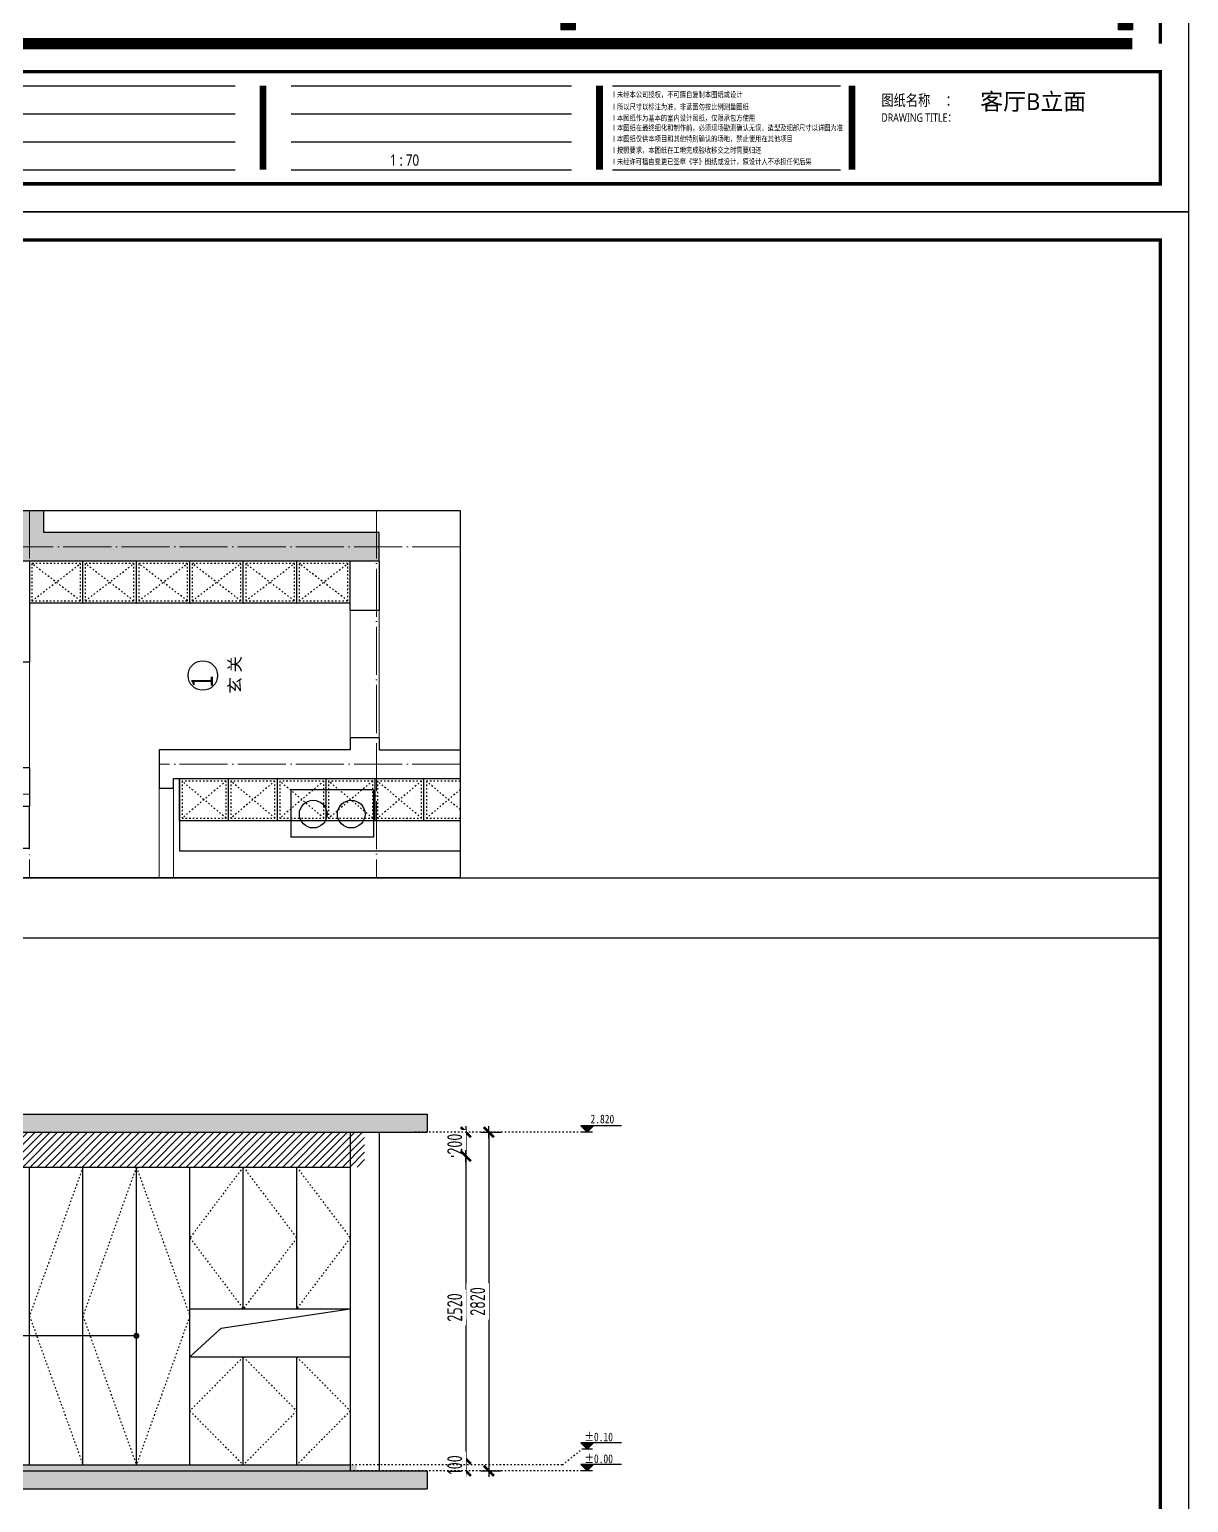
# Model space of a CAD drawing. Header units: inches. Extents: x -50945 to 250244, y -404780 to 18493.
# Drawn here: x 228415 to 238064, y -317009 to -304744 of the extents above; entities that cross this region are included whole.
import ezdxf
from ezdxf.xclip import XClip

# ---------------------------------------------------------------- set-up
doc = ezdxf.new("R2010")
doc.units = ezdxf.units.IN
doc.header["$MEASUREMENT"] = 0
doc.linetypes.add('ACAD_ISO03W100', pattern=[30, 12, -18])
doc.linetypes.add('DOTE', pattern=[2.42, 2, -0.2, 0.02, -0.2])
for name, color, linetype in [('0 @ 1 (1)', 7, 'Continuous'), ('15开关布置图-YJ', 2, 'Continuous'), ('A图框', 7, 'Continuous'), ('D-ARCHI', 250, 'Continuous'), ('EVH 立面填充', 8, 'Continuous'), ('IBS-050-建筑文字标注', 50, 'Continuous'), ('IBS-182-原建筑非承重墙', 150, 'Continuous'), ('IBS-200-原建筑承重墙柱', 200, 'Continuous'), ('IDS-040-固定高家具', 40, 'Continuous'), ('IFF-31-卫浴洁具', 31, 'Continuous'), ('IFF-51-活动家具', 51, 'Continuous'), ('IRC-30-天花轮廓线', 30, 'Continuous'), ('房间编号', 50, 'Continuous')]:
    doc.layers.add(name, color=color, linetype=linetype)
for name, color, linetype, lineweight in [('地面铺装内线', 251, 'Continuous', 5), ('天棚材质标注', 2, 'Continuous', 5), ('门', 65, 'Continuous', 13)]:
    doc.layers.add(name, color=color, linetype=linetype, lineweight=lineweight)
doc.styles.add('-宋体', font='', dxfattribs={"width": 0.8})
doc.styles.add('04.YBC-外标注3.0', font='', dxfattribs={"width": 0.8, "height": 3})
doc.styles.add('05.YBC-内标注2.5', font='', dxfattribs={"width": 0.8, "height": 2.5})
doc.styles.add('ARI', font='', dxfattribs={"width": 0.8, "height": 200})
doc.styles.add('HBA-DIMT', font='ARCHS.SHX', dxfattribs={"width": 0.8})
doc.styles.add('MtXpl_Arial_Unicode_', font='Arial Unicode.ttf')
doc.styles.get("Standard").update_dxf_attribs({"font": 'Arial.ttf'})
doc.styles.get('-宋体').set_extended_font_data('SimSun')
doc.styles.get('04.YBC-外标注3.0').set_extended_font_data('SimSun')
doc.styles.get('05.YBC-内标注2.5').set_extended_font_data('SimSun')
doc.styles.get('ARI').set_extended_font_data('SimSun')
doc.dimstyles.new('HBA_40', dxfattribs={"dimscale": 50, "dimtxt": 2.5, "dimasz": 0.1, "dimexe": 2, "dimexo": 2.5, "dimgap": 0.6, "dimtad": 1, "dimdec": 0, "dimrnd": 5, "dimzin": 0, "dimtxsty": 'HBA-DIMT', "dimblk": 'HBA_DIMENSION_TICK', "dimblk1": 'HBA_DIMENSION_TICK', "dimblk2": 'HBA_DIMENSION_TICK', "dimcen": 0.125, "dimclrd": 44, "dimclre": 44, "dimclrt": 2, "dimadec": 0, "dimazin": 0, "dimtfac": 1, "dimtdec": 0, "dimtix": 1, "dimtmove": 1, "dimatfit": 3, "dimldrblk": 'HBA_Leader_Dot', "dimfxl": 0, "dimtvp": 1, "dimtfill": 1, "dimtolj": 1, "dimtzin": 0, "dimarcsym": 0})

# ---------------------------------------------------------------- blocks, each defined once
blk = doc.blocks.new('thytyhy')
at = {"layer": 'EVH 立面填充'}
h = blk.add_hatch(color=256, dxfattribs=at)
h.dxf.hatch_style = 1
h.paths.add_polyline_path([(279781.1, -280298.6), (280541.1, -280298.6), (280541.1, -280058.6), (279541.1, -280058.6), (279541.1, -283088.6), (279781.1, -283088.6)])
for p in [(279191.1, -280623.6), (279191.1, -281068.6), (279191.1, -281513.6), (279191.1, -281958.6), (279191.1, -282403.6)]:
    blk.add_point(p)
at = {"layer": 'D-ARCHI', "color": 251, "linetype": 'DOTE', "lineweight": 5, "ltscale": 200}
for p, q in [((277601.1, -280178.6), (277601.1, -272638.4)), ((283241.1, -275458.4), (262913.9, -275458.4)), ((283241.1, -276968.6), (262901.1, -276968.6)), ((279661.1, -287587), (279661.1, -280058.6)), ((283241.1, -280178.6), (262913.9, -280178.6)), ((277850.8, -287587), (277850.8, -281258.6)), ((283241.1, -283068.6), (262913.9, -283068.6))]:
    blk.add_line(p, q, dxfattribs=at)
at = {"layer": 'IBS-182-原建筑非承重墙'}
for p, q in [((277501.1, -278528.6), (277501.1, -280178.6)), ((277821.1, -280178.6), (277821.1, -280058.6)), ((278701.1, -280178.6), (278701.1, -280058.6)), ((277821.1, -280178.6), (277501.1, -280178.6)), ((279541.1, -280178.6), (278701.1, -280178.6)), ((277970.8, -281258.6), (277650.8, -281258.6)), ((277650.8, -281258.6), (277650.8, -281378.6)), ((277970.8, -282848.6), (277970.8, -281258.6)), ((277650.8, -281378.6), (277730.8, -281378.6)), ((277730.8, -281378.6), (277730.8, -284648.6)), ((278070.8, -282848.6), (277970.8, -282848.6)), ((278070.8, -283088.6), (278070.8, -282848.6)), ((279131.1, -283088.6), (279131.1, -282848.6)), ((279131.1, -282848.6), (279541.1, -282848.6)), ((278070.8, -283088.6), (277970.8, -283088.6)), ((277970.8, -283088.6), (277970.8, -284887)), ((279541.1, -283088.6), (279131.1, -283088.6))]:
    blk.add_line(p, q, dxfattribs=at)
at = {"layer": 'IBS-200-原建筑承重墙柱', "ltscale": 0.02}
for p, q in [((279541.1, -283088.6), (279541.1, -280058.6)), ((279781.1, -283088.6), (279781.1, -280298.6)), ((279781.1, -280298.6), (280541.1, -280298.6)), ((279541.1, -283088.6), (279781.1, -283088.6))]:
    blk.add_line(p, q, dxfattribs=at)
at = {"layer": 'IDS-040-固定高家具'}
for p, q in [((277151.1, -277078.6), (277151.1, -280178.6)), ((277151.1, -280178.6), (277501.1, -280178.6)), ((279191.1, -282848.6), (279191.1, -280178.6)), ((279191.1, -280623.6), (279541.1, -280623.6)), ((279191.1, -281068.6), (279541.1, -281068.6)), ((277380.8, -281428.6), (277380.8, -284275.6)), ((277380.8, -281428.6), (277730.8, -281428.6)), ((279191.1, -281513.6), (279541.1, -281513.6)), ((277380.8, -281835.3), (277730.8, -281835.3)), ((279191.1, -281958.6), (279541.1, -281958.6)), ((277380.8, -282242.1), (277730.8, -282242.1)), ((279191.1, -282403.6), (279541.1, -282403.6)), ((277380.8, -282648.8), (277730.8, -282648.8)), ((277380.8, -283055.5), (277730.8, -283055.5)), ((277380.8, -283462.2), (277730.8, -283462.2))]:
    blk.add_line(p, q, dxfattribs=at)
at = {"layer": 'IDS-040-固定高家具', "linetype": 'ACAD_ISO03W100'}
for p, q in [((279211.1, -280603.6), (279521.1, -280198.6)), ((279211.1, -280198.6), (279521.1, -280603.6)), ((279211.1, -281048.6), (279521.1, -280643.6)), ((279211.1, -280643.6), (279521.1, -281048.6)), ((279211.1, -281493.6), (279521.1, -281088.6)), ((279211.1, -281088.6), (279521.1, -281493.6)), ((277400.8, -281815.3), (277710.8, -281448.6)), ((277710.8, -281815.3), (277400.8, -281448.6)), ((279211.1, -281938.6), (279521.1, -281533.6)), ((279211.1, -281533.6), (279521.1, -281938.6)), ((277400.8, -282222.1), (277710.8, -281855.3)), ((277710.8, -282222.1), (277400.8, -281855.3)), ((279211.1, -282383.6), (279521.1, -281978.6)), ((279211.1, -281978.6), (279521.1, -282383.6)), ((277400.8, -282628.8), (277710.8, -282262.1)), ((277710.8, -282628.8), (277400.8, -282262.1)), ((279211.1, -282828.6), (279521.1, -282423.6)), ((279211.1, -282423.6), (279521.1, -282828.6)), ((277400.8, -283035.5), (277710.8, -282668.8)), ((277710.8, -283035.5), (277400.8, -282668.8)), ((277400.8, -283442.2), (277710.8, -283075.5)), ((277710.8, -283442.2), (277400.8, -283075.5)), ((277400.8, -283848.9), (277710.8, -283482.2)), ((277710.8, -283848.9), (277400.8, -283482.2))]:
    blk.add_line(p, q, dxfattribs=at)
for points in [[(279211.1, -280603.6), (279521.1, -280603.6), (279521.1, -280198.6), (279211.1, -280198.6)], [(279211.1, -281048.6), (279521.1, -281048.6), (279521.1, -280643.6), (279211.1, -280643.6)], [(279211.1, -281493.6), (279521.1, -281493.6), (279521.1, -281088.6), (279211.1, -281088.6)], [(277400.8, -281815.3), (277710.8, -281815.3), (277710.8, -281448.6), (277400.8, -281448.6)], [(279211.1, -281938.6), (279521.1, -281938.6), (279521.1, -281533.6), (279211.1, -281533.6)], [(277400.8, -282222.1), (277710.8, -282222.1), (277710.8, -281855.3), (277400.8, -281855.3)], [(279211.1, -282383.6), (279521.1, -282383.6), (279521.1, -281978.6), (279211.1, -281978.6)], [(277400.8, -282628.8), (277710.8, -282628.8), (277710.8, -282262.1), (277400.8, -282262.1)], [(279211.1, -282828.6), (279521.1, -282828.6), (279521.1, -282423.6), (279211.1, -282423.6)], [(277400.8, -283035.5), (277710.8, -283035.5), (277710.8, -282668.8), (277400.8, -282668.8)], [(277400.8, -283442.2), (277710.8, -283442.2), (277710.8, -283075.5), (277400.8, -283075.5)], [(277400.8, -283848.9), (277710.8, -283848.9), (277710.8, -283482.2), (277400.8, -283482.2)]]:
    blk.add_lwpolyline(points, close=True, dxfattribs=at)
at = {"layer": 'IFF-31-卫浴洁具', "ltscale": 0.02}
for p, q in [((277636.6, -282354.2), (277242.9, -282354.2)), ((277242.9, -283043.2), (277242.9, -282354.2)), ((277636.6, -283043.2), (277636.6, -282354.2)), ((277636.6, -283043.2), (277242.9, -283043.2))]:
    blk.add_line(p, q, dxfattribs=at)
for centre in [(277435.3, -282540.6, 0), (277435.3, -282856.9, 0)]:
    blk.add_circle(centre, 115.3, dxfattribs=at)
at = {"layer": 'IFF-51-活动家具'}
for p, q in [((277130.8, -281428.6), (277130.8, -284048.6)), ((277730.8, -281428.6), (277130.8, -281428.6))]:
    blk.add_line(p, q, dxfattribs=at)
at = {"layer": '房间编号'}
blk.add_circle((278589.4, -281622), 122.5, dxfattribs=at)
at = {"layer": '门', "color": 8, "lineweight": 5}
for points in [[(277821.1, -280058.6), (278701.1, -280058.6), (278701.1, -280178.6), (277821.1, -280178.6)], [(276070.8, -281258.6), (277650.8, -281258.6), (277650.8, -281378.6), (276070.8, -281378.6)], [(278070.8, -282848.6), (279131.1, -282848.6), (279131.1, -283088.6), (278070.8, -283088.6)]]:
    blk.add_lwpolyline(points, close=True, dxfattribs=at)
at = {"layer": '房间编号', "color": 8, "style": 'MtXpl_Arial_Unicode_'}
blk.add_text('玄 关', height=100, dxfattribs=at).set_placement((278438.8, -281937.8))
at = {"layer": '房间编号', "insert": (278590.3, -281521.7), "char_height": 183.8, "width": 2606.465, "attachment_point": 3, "style": 'ARI'}
blk.add_mtext('1', dxfattribs=at)
blk = doc.blocks.new('gegeg')
at = {"layer": 'A图框'}
h = blk.add_hatch(color=256, dxfattribs=at)
h.dxf.hatch_style = 1
h.paths.add_polyline_path([(154931, -57558), (154756, -57558), (154756, -57733), (154931, -57733)])
h = blk.add_hatch(color=256, dxfattribs=at)
h.dxf.hatch_style = 1
h.paths.add_polyline_path([(161887, -57558), (161712, -57558), (161712, -57733), (161887, -57733)])
for p, q in [((147184, -58433), (150684, -58433)), ((151384, -58433), (154884, -58433)), ((155398, -58433), (158242, -58433)), ((147184, -58783), (150684, -58783)), ((151384, -58783), (154884, -58783)), ((147184, -59133), (150684, -59133)), ((151384, -59133), (154884, -59133)), ((147184, -59483), (150684, -59483)), ((151384, -59483), (154884, -59483)), ((155398, -59483), (158242, -59483))]:
    blk.add_line(p, q, dxfattribs=at)
for points in [[(162587, -39218), (162587, -60008), (133187, -60008), (133187, -39218)], [(154756, -57558), (154931, -57558), (154931, -57733), (154756, -57733)], [(161712, -57558), (161887, -57558), (161887, -57733), (161712, -57733)]]:
    blk.add_lwpolyline(points, close=True, dxfattribs=at)
for points, const_width in [([(133537, -40125), (133537, -39568), (162237, -39568), (162237, -57908)], 42), ([(161887, -57908), (133887, -57908)], 140), ([(151034, -58433), (151034, -59483)], 84), ([(155234, -58433), (155234, -59483)], 84), ([(158387, -58433), (158387, -59483)], 84)]:
    blk.add_lwpolyline(points, dxfattribs=dict(at, const_width=const_width))
at = {"layer": 'A图框', "const_width": 42}
blk.add_lwpolyline([(133537, -58258), (162237, -58258), (162237, -59658), (133537, -59658)], close=True, dxfattribs=at)
at = {"layer": '0 @ 1 (1)', "insert": (152579, -59363), "char_height": 175, "width": 3199.54, "attachment_point": 4, "style": '05.YBC-内标注2.5'}
blk.add_mtext('{\\fMicrosoft YaHei|b0|i0|c134|p34;\\H0.8x; 1 : 70}', dxfattribs=at)
at = {"layer": 'A图框', "char_height": 70, "attachment_point": 1, "style": '04.YBC-外标注3.0'}
for s, width, insert in [('{\\fArial Unicode MS|b0|i0|c134|p0;l 未经本公司授权，不可擅自复制本图纸或设计}', 1842.18, (155405, -58508)), ('{\\fArial Unicode MS|b0|i0|c134|p0;l 所以尺寸以标注为准，非蓝图勿按比例测量图纸}', 1906.2, (155405, -58662)), ('{\\fArial Unicode MS|b0|i0|c134|p0;l 本图纸作为基本的室内设计图纸，仅限承包方使用}', 2550.12, (155405, -58801)), ('{\\fArial Unicode MS|b0|i0|c134|p0;l 本图纸在最终细化和制作前，必须现场勘测确认无误，造型及细部尺寸以详图为准}', 3701.19, (155405, -58923)), ('{\\fArial Unicode MS|b0|i0|c134|p0;l 本图纸仅供本项目和其他特别确认的场地，禁止使用在其他项目}', 3008.74, (155405, -59060)), ('{\\fArial Unicode MS|b0|i0|c134|p0;l 按照要求，本图纸在工地完成验收移交之时需要归还}', 1941.8, (155405, -59203)), ('{\\fArial Unicode MS|b0|i0|c134|p0;l 未经许可擅自变更已签章《字》图纸或设计，原设计人不承担任何后果}', 3026.66, (155405, -59346))]:
    blk.add_mtext_dynamic_manual_height_columns(s, width=width, gutter_width=1, heights=[0], dxfattribs=dict(at, insert=insert))
blk = doc.blocks.new('HBA_DIMENSION_TICK')
at = {"color": 0, "linetype": 'ByBlock'}
for p, q in [((-10, 0), (0, 0)), ((0, 0), (10, 0))]:
    blk.add_line(p, q, dxfattribs=at)
at = {"color": 50, "linetype": 'ByBlock'}
blk.add_solid([(-10, -7), (-7, -10), (7, 10), (10, 7)], dxfattribs=at)
blk = doc.blocks.new('*D1048')
at = {"color": 44, "lineweight": -2, "ltscale": 3, "transparency": 16777216}
for p, q in [((231927, -313925), (231947, -313925)), ((232047, -313920), (232047, -313915)), ((232047, -313925), (232047, -314125)), ((231927, -314125), (231947, -314125)), ((232047, -314130), (232047, -314135))]:
    blk.add_line(p, q, dxfattribs=at)
at = {"color": 44, "lineweight": -2, "ltscale": 3, "transparency": 16777216, "xscale": 5, "yscale": 5, "zscale": 5}
for p, rotation in [((232047, -313925), 270), ((232047, -314125), 90)]:
    blk.add_blockref('HBA_DIMENSION_TICK', p, dxfattribs=dict(at, rotation=rotation))
at = {"color": 2, "ltscale": 3, "transparency": 16777216, "insert": (231955, -314025), "char_height": 125, "attachment_point": 5, "rotation": 90, "style": 'HBA-DIMT', "bg_fill": 3, "box_fill_scale": 1.25, "bg_fill_color": 256, "bg_fill_true_color": 13158600, "bg_fill_transparency": 0}
blk.add_mtext('\\A1;200', dxfattribs=at)
at = {"layer": 'Defpoints', "color": 0, "ltscale": 3, "transparency": 16777216}
for p in [(232052, -313925), (232047, -314125), (232052, -314125)]:
    blk.add_point(p, dxfattribs=at)
blk = doc.blocks.new('HBA_Leader_Dot')
at = {"color": 0, "linetype": 'ByBlock'}
blk.add_line((-5, 0), (-10, 0), dxfattribs=at)
at = {"color": 0, "linetype": 'ByBlock', "const_width": 5}
blk.add_lwpolyline([(-2.5, 0, 1), (2.5, 0, 1)], format="xyb", close=True, dxfattribs=at)
blk = doc.blocks.new('*D1049')
at = {"color": 44, "lineweight": -2, "ltscale": 3, "transparency": 16777216}
for p, q in [((231927, -314125), (231947, -314125)), ((232047, -314130), (232047, -316640)), ((231922, -316645), (231947, -316645))]:
    blk.add_line(p, q, dxfattribs=at)
at = {"layer": 'Defpoints', "color": 0, "ltscale": 3, "transparency": 16777216}
for p in [(232052, -314125), (232047, -316645), (232047, -316645)]:
    blk.add_point(p, dxfattribs=at)
at = {"color": 44, "lineweight": -2, "ltscale": 3, "transparency": 16777216, "xscale": 5, "yscale": 5, "zscale": 5}
for p, rotation in [((232047, -314125), 90), ((232047, -316645), 270)]:
    blk.add_blockref('HBA_DIMENSION_TICK', p, dxfattribs=dict(at, rotation=rotation))
at = {"color": 2, "ltscale": 3, "transparency": 16777216, "insert": (231955, -315385), "char_height": 125, "attachment_point": 5, "rotation": 90, "style": 'HBA-DIMT', "bg_fill": 3, "box_fill_scale": 1.25, "bg_fill_color": 256, "bg_fill_true_color": 13158600, "bg_fill_transparency": 0}
blk.add_mtext('\\A1;2520', dxfattribs=at)
blk = doc.blocks.new('*D1050')
at = {"color": 44, "lineweight": -2, "ltscale": 3, "transparency": 16777216}
for p, q in [((231922, -316645), (231947, -316645)), ((232047, -316640), (232047, -316635)), ((232047, -316645), (232047, -316745)), ((231922, -316745), (231947, -316745)), ((232047, -316750), (232047, -316755))]:
    blk.add_line(p, q, dxfattribs=at)
at = {"color": 44, "lineweight": -2, "ltscale": 3, "transparency": 16777216, "xscale": 5, "yscale": 5, "zscale": 5}
for p, rotation in [((232047, -316645), 270), ((232047, -316745), 90)]:
    blk.add_blockref('HBA_DIMENSION_TICK', p, dxfattribs=dict(at, rotation=rotation))
at = {"color": 2, "ltscale": 3, "transparency": 16777216, "insert": (231955, -316695), "char_height": 125, "attachment_point": 5, "rotation": 90, "style": 'HBA-DIMT', "bg_fill": 3, "box_fill_scale": 1.25, "bg_fill_color": 256, "bg_fill_true_color": 13158600, "bg_fill_transparency": 0}
blk.add_mtext('\\A1;100', dxfattribs=at)
at = {"layer": 'Defpoints', "color": 0, "ltscale": 3, "transparency": 16777216}
for p in [(232047, -316645), (232047, -316745), (232047, -316745)]:
    blk.add_point(p, dxfattribs=at)
blk = doc.blocks.new('*D1051')
at = {"color": 44, "lineweight": -2, "ltscale": 3, "transparency": 16777216}
for p, q in [((232172, -313925), (232339, -313925)), ((232239, -313930), (232239, -316740)), ((232172, -316745), (232339, -316745))]:
    blk.add_line(p, q, dxfattribs=at)
at = {"layer": 'Defpoints', "color": 0, "ltscale": 3, "transparency": 16777216}
for p in [(232047, -313925), (232047, -316745), (232239, -316745)]:
    blk.add_point(p, dxfattribs=at)
at = {"color": 44, "lineweight": -2, "ltscale": 3, "transparency": 16777216, "xscale": 5, "yscale": 5, "zscale": 5}
for p, rotation in [((232239, -313925), 90), ((232239, -316745), 270)]:
    blk.add_blockref('HBA_DIMENSION_TICK', p, dxfattribs=dict(at, rotation=rotation))
at = {"color": 2, "ltscale": 3, "transparency": 16777216, "insert": (232146, -315335), "char_height": 125, "attachment_point": 5, "rotation": 90, "style": 'HBA-DIMT', "bg_fill": 3, "box_fill_scale": 1.25, "bg_fill_color": 256, "bg_fill_true_color": 13158600, "bg_fill_transparency": 0}
blk.add_mtext('\\A1;2820', dxfattribs=at)
blk = doc.blocks.new('A$C762F35E1')
at = {"layer": 'IBS-050-建筑文字标注', "linetype": 'ByBlock'}
h = blk.add_hatch(color=160, dxfattribs=at)
h.dxf.hatch_style = 1
h.paths.add_polyline_path([(122, 0), (0, 122), (243, 122)])
at = {"layer": 'IBS-050-建筑文字标注', "color": 160, "linetype": 'ByBlock'}
for p, q in [((0, 122), (122, 0)), ((781, 122), (0, 122)), ((223, 0), (20, 0)), ((243, 122), (122, 0))]:
    blk.add_line(p, q, dxfattribs=at)

msp = doc.modelspace()

# ---------------------------------------------------------------- hatches: boundary and pattern name
at = {"ltscale": 3}
h = msp.add_hatch(color=8, dxfattribs=at)
h.dxf.hatch_style = 1
h.paths.add_polyline_path([(231725.39, -313925.43), (231725.39, -313775.43), (223175.15, -313775.43), (223175.15, -313925.43)])
h = msp.add_hatch(color=8, dxfattribs=at)
h.dxf.hatch_style = 1
h.paths.add_polyline_path([(223175.15, -316745.43), (223175.15, -316895.43), (231725.39, -316895.43), (231725.39, -316745.43)])
h = msp.add_hatch(dxfattribs=at)
h.set_pattern_fill('AR-CONC', color=8)
h.set_pattern_definition([(50, (-351968.8, -81491.97), (182.18467, -15.939086), [19.05, -209.55]), (355, (-351968.8, -81491.97), (-35.24342, 191.056845), [15.24, -167.640584]), (100.451445, (-351953.61, -81493.3), (146.941247, 175.11775), [16.19001, -178.090245]), (46.1842, (-351968.8, -81441.17), (271.07904, -42.04233), [28.575, -314.325]), (96.63556, (-351946.2, -81444.67), (237.40413, 247.42612), [24.28502, -267.13561]), (351.18415, (-351968.8, -81441.17), (237.40413, 247.42612), [22.85997, -251.45973]), (21, (-351943.4, -81453.87), (151.61439, -102.265198), [19.05, -209.55]), (326, (-351943.4, -81453.87), (61.80203, 184.187966), [15.24, -167.64]), (71.451445, (-351930.76, -81462.4), (213.41642, 81.92277), [16.19001, -178.08994]), (37.5, (-351968.796, -81491.97), (3.088603, 84.555039), [0, -165.608, 0, -170.18, 0, -168.275]), (7.5, (-351968.8, -81491.97), (66.819663, 100.180575), [0, -97.028, 0, -161.798, 0, -64.135]), (327.5, (-352025.44, -81491.97), (135.590595, -5.728744), [0, -63.5, 0, -198.12, 0, -262.89]), (317.5, (-352050.84, -81491.97), (148.129181, 25.42649), [0, -82.55, 0, -131.572, 0, -186.69])])
h.paths.add_polyline_path([(231139.78, -316745.43), (223815.15, -316745.43), (223815.15, -316695.43), (231139.78, -316695.43)])
at = {"layer": '天棚材质标注'}
h = msp.add_hatch(dxfattribs=at)
h.set_pattern_fill('ANSI31', color=8, scale=350)
h.set_pattern_definition([(45, (-44.32, -13862.606), (-30.9359217, 30.9359217), [])])
h.paths.add_polyline_path([(231205.39, -314215.43), (231205.39, -313925.43), (225435.39, -313925.43), (225435.39, -314215.43)])

# ---------------------------------------------------------------- linework, layer by layer
at = {"color": 6, "ltscale": 3}
for p, q in [((223175.15, -313775.43), (231725.39, -313775.43)), ((231725.39, -313775.43), (231725.39, -313925.43)), ((223175.15, -313925.43), (231725.39, -313925.43)), ((223175.15, -316745.43), (231725.39, -316745.43)), ((223815.15, -316695.43), (231085.39, -316695.43)), ((231725.39, -316745.43), (231725.39, -316895.43)), ((223175.15, -316895.43), (231725.39, -316895.43))]:
    msp.add_line(p, q, dxfattribs=at)
at = {"color": 251, "linetype": 'ACAD_ISO03W100'}
msp.add_line((232851.06, -316695.43), (233013.84, -316564.08), dxfattribs=at)
at = {"layer": 'IBS-182-原建筑非承重墙'}
for p, q in [((231085.39, -313925.43), (231085.39, -316745.43)), ((231325.39, -313925.43), (231325.39, -316745.43)), ((228415.39, -316695.43), (228415.39, -314215.43)), ((228415.39, -316695.43), (228415.39, -314215.43))]:
    msp.add_line(p, q, dxfattribs=at)
at = {"layer": 'IDS-040-固定高家具'}
for p, q in [((228860.39, -316695.43), (228860.39, -314215.43)), ((229305.39, -316695.43), (229305.39, -314215.43)), ((229750.39, -316695.43), (229750.39, -314215.43)), ((230195.39, -315395.43), (230195.39, -314215.43)), ((230640.39, -315395.43), (230640.39, -314215.43)), ((229750.39, -315395.43), (231085.39, -315395.43)), ((229750.39, -315795.43), (231085.39, -315795.43)), ((230195.39, -316695.43), (230195.39, -315795.43)), ((230640.39, -316695.43), (230640.39, -315795.43))]:
    msp.add_line(p, q, dxfattribs=at)
at = {"layer": 'IDS-040-固定高家具', "linetype": 'ACAD_ISO03W100'}
for points in [[(228860.39, -314215.43), (228415.39, -315455.43), (228860.39, -316695.43)], [(229305.39, -314215.43), (228860.39, -315455.43), (229305.39, -316695.43)], [(229305.39, -314215.43), (229750.39, -315455.43), (229305.39, -316695.43)], [(230195.39, -314215.43), (229750.39, -314805.43), (230195.39, -315395.43)], [(230195.39, -314215.43), (230640.39, -314805.43), (230195.39, -315395.43)], [(230640.39, -314215.43), (231085.39, -314805.43), (230640.39, -315395.43)], [(230195.39, -315795.43), (229750.39, -316245.43), (230195.39, -316695.43)], [(230195.39, -315795.43), (230640.39, -316245.43), (230195.39, -316695.43)], [(230640.39, -315795.43), (231085.39, -316245.43), (230640.39, -316695.43)]]:
    msp.add_lwpolyline(points, dxfattribs=at)
at = {"layer": 'IDS-040-固定高家具'}
msp.add_lwpolyline([(229750.39, -315795.43), (230011.64, -315558.33), (231085.39, -315395.43)], dxfattribs=at)
at = {"layer": 'IRC-30-天花轮廓线'}
for p, q in [((218693.28, -312307.51), (237830.21, -312307.51)), ((225315.39, -314215.43), (231085.39, -314215.43))]:
    msp.add_line(p, q, dxfattribs=at)

# ---------------------------------------------------------------- block references
at = {"layer": 'IBS-050-建筑文字标注', "color": 160, "linetype": 'ByBlock', "xscale": 0.4320000000298023, "yscale": 0.4320000000298023, "zscale": 0.4320000000298023}
for p in [(233005.1, -313925.43), (233005.1, -316564.08), (233005.1, -316745.43)]:
    msp.add_blockref('A$C762F35E1', p, dxfattribs=at)
at = {"layer": '天棚材质标注', "color": 6}
ref = msp.add_blockref('thytyhy', (506903.69, -24929.52), dxfattribs=dict(at, rotation=270))
XClip(ref).set_block_clipping_path([(269957.9845054456, -283743.1788301187), (273015.3766991977, -274902.6180230899)])
ref = msp.add_blockref('thytyhy', (-51763.23, -588712.29), dxfattribs=dict(at, rotation=89.99999999999999))
XClip(ref).set_block_clipping_path([(276904.7874586927, -283764.3061409554), (279962.1796524448, -274923.7453339266)])

# ---------------------------------------------------------------- texts
at = {"insert": (235506.45, -305400.64), "char_height": 116.6886, "width": 2133.4268, "attachment_point": 4, "style": '05.YBC-内标注2.5'}
msp.add_mtext('{\\fMicrosoft YaHei|b0|i0|c134|p34;\\H0.8x;图纸名称     ：      \\P\\H0.75x;DRAWING TITLE：}', dxfattribs=at)
at = {"layer": 'A图框', "insert": (236329.21, -305274.76), "char_height": 140.02632, "attachment_point": 1}
msp.add_mtext_dynamic_manual_height_columns('{\\fArial Unicode MS|b0|i0|c134|p0;客厅\\fMicrosoft YaHei|b0|i0|c0|p34;B\\fArial Unicode MS|b0|i0|c134|p0;立面}', width=1708.987, gutter_width=10, heights=[0], dxfattribs=at)
at = {"layer": 'IBS-050-建筑文字标注', "style": '-宋体', "width": 0.8}
for s, p in [('2.820', (233085.53, -313851.86)), ('%%P0.10', (233035.22, -316498.95)), ('%%P0.00', (233035.22, -316680.3))]:
    msp.add_text(s, height=72.576, dxfattribs=at).set_placement(p)

# ---------------------------------------------------------------- leaders
at = {"layer": '地面铺装内线', "color": 6}
msp.add_leader([(229305.39, -315620.73), (220646, -315620.73)], dimstyle='HBA_40', override={"dimtad": 0}, dxfattribs=at)

# ---------------------------------------------------------------- next in the draw order: linework, layer by layer
at = {"layer": 'IRC-30-天花轮廓线'}
msp.add_line((218693.28, -311807.51), (237830.21, -311807.51), dxfattribs=at)
msp.add_lwpolyline([(223160.52, -308750.11), (232001.08, -308750.11), (232001.08, -311807.51), (223160.52, -311807.51)], close=True, dxfattribs=at)

# ---------------------------------------------------------------- next in the draw order: block references
at = {"layer": '15开关布置图-YJ', "color": 2, "xscale": 0.6667920000009098, "yscale": 0.6667920000009098, "zscale": 0.6667920000009098}
for p in [(129651.68, -266250.15), (129651.68, -280112.76)]:
    msp.add_blockref('gegeg', p, dxfattribs=at)

# ---------------------------------------------------------------- next in the draw order: dimensions: what is measured, and where the dimension line sits
at = {"color": 6, "ltscale": 3}
dim = msp.add_linear_dim(base=(232047.49, -314125.43), p1=(232051.93, -313925.43), p2=(232051.93, -314125.43), angle=90, dimstyle='HBA_40', dxfattribs=at)
dim.commit()
dim.dimension.update_dxf_attribs({"geometry": '*D1048', "text_midpoint": (231954.99, -314025.43)})

# ---------------------------------------------------------------- next in the draw order: dimensions: what is measured, and where the dimension line sits
dim = msp.add_linear_dim(base=(232047.49, -316645.43), p1=(232051.93, -314125.43), p2=(232047.49, -316645.43), angle=90, dimstyle='HBA_40', dxfattribs=at)
dim.commit()
dim.dimension.update_dxf_attribs({"geometry": '*D1049', "text_midpoint": (231954.99, -315385.43)})

# ---------------------------------------------------------------- next in the draw order: dimensions: what is measured, and where the dimension line sits
dim = msp.add_linear_dim(base=(232047.49, -316745.43), p1=(232047.49, -316645.43), p2=(232047.49, -316745.43), angle=90, dimstyle='HBA_40', dxfattribs=at)
dim.commit()
dim.dimension.update_dxf_attribs({"geometry": '*D1050', "text_midpoint": (231954.99, -316695.43)})

# ---------------------------------------------------------------- next in the draw order: dimensions: what is measured, and where the dimension line sits
dim = msp.add_linear_dim(base=(232238.76, -316745.43), p1=(232047.49, -313925.43), p2=(232047.49, -316745.43), angle=90, dimstyle='HBA_40', dxfattribs=at)
dim.commit()
dim.dimension.update_dxf_attribs({"geometry": '*D1051', "text_midpoint": (232146.26, -315335.43)})

# ---------------------------------------------------------------- next in the draw order: linework, layer by layer
at = {"color": 251, "linetype": 'ACAD_ISO03W100'}
for p, q in [((233013.84, -313925.43), (231616.57, -313925.43)), ((232851.06, -316695.43), (231085.39, -316695.43)), ((233013.84, -316745.43), (231085.39, -316745.43))]:
    msp.add_line(p, q, dxfattribs=at)

doc.saveas('drawing.dxf')
